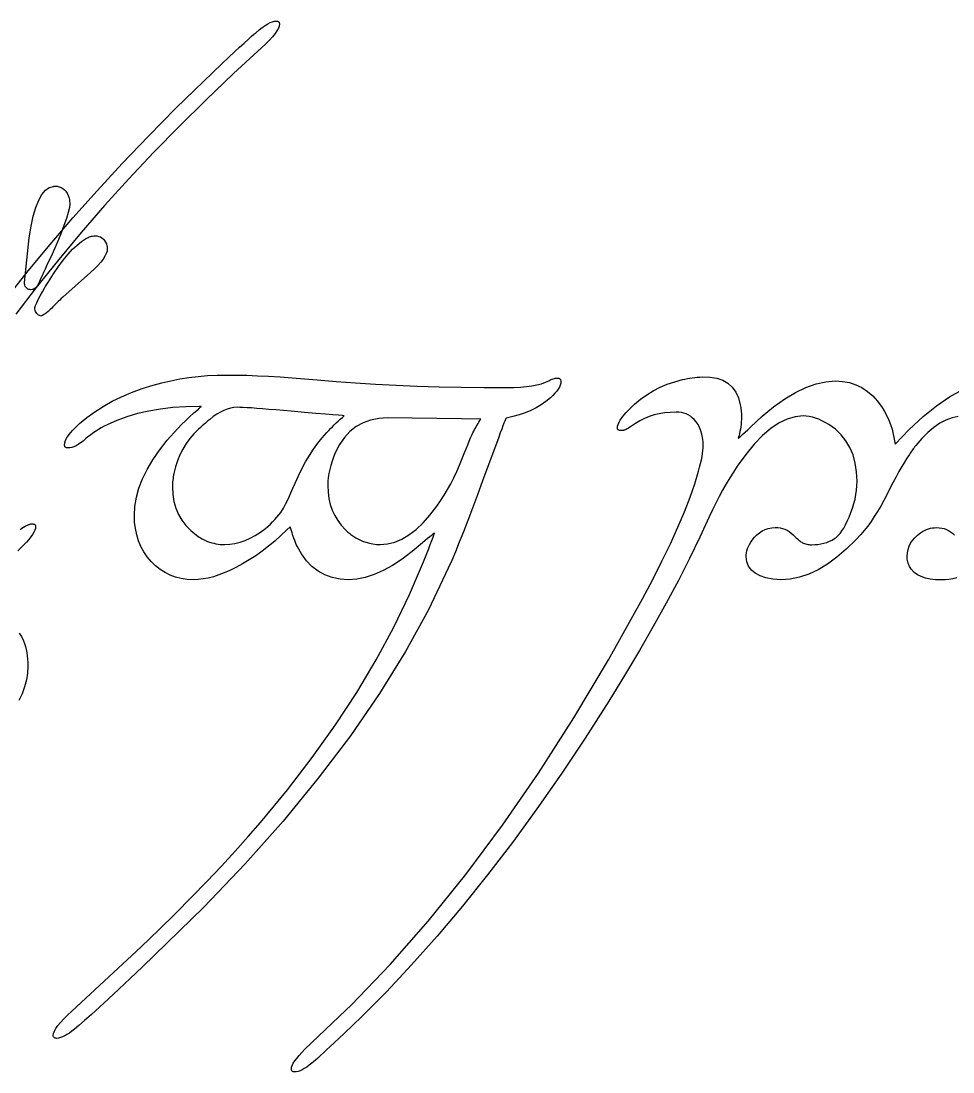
# Model space of a CAD drawing. Extents: x -35 to 35, y -2.4 to 2.4.
# Drawn here: x -30.713 to -26.451, y -2.443 to 2.363 of the extents above; entities that cross this region are included whole.
import ezdxf

# ---------------------------------------------------------------- set-up
doc = ezdxf.new("R2010")
doc.units = 0
doc.layers.add('INSCRIPTION', color=7, linetype='CONTINUOUS')

msp = doc.modelspace()

# ---------------------------------------------------------------- linework, layer by layer
at = {"layer": 'INSCRIPTION'}
for points in [[(-30.7748, 1.1007), (-30.6801, 1.2202), (-30.5803, 1.341), (-30.4754, 1.463), (-30.3654, 1.5863), (-30.2503, 1.7109), (-30.13, 1.8367), (-30.0046, 1.9638), (-29.7934, 2.1689), (-29.7638, 2.1966), (-29.7371, 2.2214), (-29.7134, 2.2434), (-29.6926, 2.2624), (-29.6749, 2.2786), (-29.6601, 2.2918), (-29.6484, 2.3022), (-29.6396, 2.3097), (-29.6241, 2.3222), (-29.6096, 2.333), (-29.5963, 2.3421), (-29.584, 2.3496), (-29.5729, 2.3555), (-29.5629, 2.3596), (-29.5539, 2.3621), (-29.5461, 2.363), (-29.5425, 2.3627), (-29.5395, 2.3621), (-29.5369, 2.361), (-29.5348, 2.3594), (-29.5331, 2.3575), (-29.5319, 2.355), (-29.5312, 2.3522), (-29.531, 2.3489), (-29.5323, 2.3399), (-29.5361, 2.3297), (-29.5425, 2.3182), (-29.5514, 2.3054), (-29.5628, 2.2913), (-29.5768, 2.2759), (-29.5934, 2.2593), (-29.6124, 2.2413), (-29.7415, 2.1223), (-29.8669, 2.0028), (-29.9885, 1.8827), (-30.1064, 1.7619), (-30.2205, 1.6406), (-30.3309, 1.5186), (-30.4376, 1.3961), (-30.5405, 1.273), (-30.6434, 1.1446), (-30.7362, 1.0224)], [(-26.4264, 0.5549), (-26.4547, 0.5486), (-26.4829, 0.538), (-26.5109, 0.5231), (-26.5387, 0.504), (-26.5664, 0.4807), (-26.5938, 0.4531), (-26.621, 0.4213), (-26.6248, 0.4165), (-26.6285, 0.4116), (-26.6322, 0.4067), (-26.6359, 0.4017), (-26.6395, 0.3966), (-26.6431, 0.3915), (-26.6467, 0.3863), (-26.6502, 0.3811), (-26.6613, 0.3643), (-26.6729, 0.3458), (-26.685, 0.3254), (-26.6977, 0.3032), (-26.7109, 0.2791), (-26.7247, 0.2533), (-26.7389, 0.2256), (-26.7538, 0.1961), (-26.7675, 0.1695), (-26.7815, 0.144), (-26.7959, 0.1197), (-26.8106, 0.0965), (-26.8256, 0.0745), (-26.8409, 0.0535), (-26.8565, 0.0337), (-26.8724, 0.0151), (-26.8955, -0.0101), (-26.9387, -0.0527), (-26.9818, -0.0897), (-27.0248, -0.121), (-27.0677, -0.1466), (-27.1105, -0.1665), (-27.1533, -0.1807), (-27.1959, -0.1892), (-27.2384, -0.1921), (-27.2746, -0.1891), (-27.306, -0.1832), (-27.3329, -0.1744), (-27.3551, -0.1626), (-27.3726, -0.148), (-27.3855, -0.1304), (-27.3937, -0.1099), (-27.3973, -0.0865), (-27.3969, -0.0776), (-27.3955, -0.0686), (-27.3933, -0.0594), (-27.3903, -0.05), (-27.3863, -0.0405), (-27.3815, -0.0309), (-27.3757, -0.021), (-27.3691, -0.0111), (-27.3591, 0.0019), (-27.3482, 0.0133), (-27.3364, 0.0229), (-27.3236, 0.0309), (-27.31, 0.0373), (-27.2954, 0.0419), (-27.2799, 0.0449), (-27.2636, 0.0463), (-27.2519, 0.046), (-27.2407, 0.0446), (-27.2298, 0.0421), (-27.2193, 0.0385), (-27.2092, 0.0338), (-27.1995, 0.028), (-27.1901, 0.0211), (-27.1811, 0.0131), (-27.1741, 0.0061), (-27.1675, -0.0001), (-27.1615, -0.0057), (-27.156, -0.0106), (-27.1509, -0.0147), (-27.1464, -0.0182), (-27.1424, -0.021), (-27.1389, -0.0231), (-27.1343, -0.0252), (-27.1295, -0.0271), (-27.1246, -0.0286), (-27.1195, -0.0299), (-27.1143, -0.0309), (-27.1089, -0.0316), (-27.1034, -0.032), (-27.0976, -0.0322), (-27.0828, -0.0317), (-27.0684, -0.0304), (-27.0545, -0.0282), (-27.0411, -0.0251), (-27.0281, -0.0212), (-27.0156, -0.0163), (-27.0036, -0.0106), (-26.9921, -0.004), (-26.9838, 0.0021), (-26.9755, 0.0101), (-26.9672, 0.0197), (-26.9589, 0.0312), (-26.9506, 0.0444), (-26.9423, 0.0593), (-26.934, 0.076), (-26.9257, 0.0945), (-26.9172, 0.1151), (-26.9099, 0.1357), (-26.9036, 0.1562), (-26.8986, 0.1767), (-26.8946, 0.1972), (-26.8918, 0.2176), (-26.8901, 0.238), (-26.8895, 0.2584), (-26.8915, 0.3014), (-26.8976, 0.3414), (-26.9077, 0.3783), (-26.9219, 0.4123), (-26.9402, 0.4432), (-26.9625, 0.4711), (-26.9888, 0.496), (-27.0192, 0.5178), (-27.0347, 0.527), (-27.0499, 0.535), (-27.0648, 0.5417), (-27.0796, 0.5473), (-27.094, 0.5515), (-27.1082, 0.5546), (-27.1222, 0.5564), (-27.1359, 0.5571), (-27.1722, 0.5535), (-27.209, 0.5427), (-27.2462, 0.5247), (-27.2837, 0.4995), (-27.3216, 0.4671), (-27.3598, 0.4275), (-27.3985, 0.3808), (-27.4375, 0.3268), (-27.4549, 0.3005), (-27.4719, 0.2735), (-27.4885, 0.2457), (-27.5046, 0.2172), (-27.5204, 0.1879), (-27.5357, 0.1579), (-27.5507, 0.1271), (-27.5652, 0.0955), (-27.6082, 0.0021), (-27.6554, -0.0948), (-27.7067, -0.195), (-27.762, -0.2986), (-27.8215, -0.4057), (-27.8852, -0.5161), (-27.9529, -0.6299), (-28.0247, -0.7471), (-28.133, -0.9171), (-28.2426, -1.0816), (-28.3534, -1.2406), (-28.4657, -1.3941), (-28.5792, -1.5422), (-28.694, -1.6849), (-28.8102, -1.822), (-28.9277, -1.9537), (-29.0222, -2.0553), (-29.0416, -2.0762), (-29.0648, -2.1002), (-29.0915, -2.1273), (-29.122, -2.1576), (-29.1561, -2.1909), (-29.194, -2.2274), (-29.2355, -2.267), (-29.2806, -2.3097), (-29.2987, -2.3267), (-29.3153, -2.3423), (-29.3304, -2.3563), (-29.344, -2.3687), (-29.356, -2.3797), (-29.3666, -2.389), (-29.3756, -2.3969), (-29.3832, -2.4032), (-29.3952, -2.4126), (-29.4066, -2.4208), (-29.4173, -2.4277), (-29.4274, -2.4333), (-29.4369, -2.4377), (-29.4458, -2.4409), (-29.454, -2.4428), (-29.4616, -2.4434), (-29.4652, -2.4432), (-29.4682, -2.4425), (-29.4708, -2.4414), (-29.4729, -2.4399), (-29.4746, -2.4379), (-29.4758, -2.4355), (-29.4765, -2.4326), (-29.4767, -2.4293), (-29.4757, -2.4218), (-29.4728, -2.4132), (-29.4679, -2.4035), (-29.4611, -2.3929), (-29.4523, -2.3812), (-29.4416, -2.3684), (-29.429, -2.3547), (-29.4144, -2.3398), (-29.2273, -2.1609), (-29.2032, -2.1377), (-29.0253, -1.9521), (-28.8507, -1.7531), (-28.6793, -1.5408), (-28.5112, -1.3152), (-28.3462, -1.0763), (-28.1845, -0.824), (-28.0261, -0.5584), (-27.8709, -0.2795), (-27.8242, -0.1912), (-27.7817, -0.1073), (-27.7434, -0.0277), (-27.7093, 0.0475), (-27.6793, 0.1184), (-27.6535, 0.1848), (-27.6319, 0.2469), (-27.6145, 0.3047), (-27.6095, 0.3226), (-27.6052, 0.3396), (-27.6016, 0.3556), (-27.5986, 0.3708), (-27.5963, 0.385), (-27.5947, 0.3984), (-27.5937, 0.4108), (-27.5934, 0.4223), (-27.594, 0.4404), (-27.5959, 0.4576), (-27.5992, 0.4739), (-27.6037, 0.4892), (-27.6095, 0.5035), (-27.6166, 0.517), (-27.6249, 0.5294), (-27.6346, 0.541), (-27.6429, 0.5487), (-27.6518, 0.5555), (-27.6613, 0.5612), (-27.6713, 0.5659), (-27.6819, 0.5695), (-27.693, 0.5721), (-27.7048, 0.5736), (-27.717, 0.5741), (-27.7439, 0.5733), (-27.7697, 0.5709), (-27.7944, 0.5669), (-27.8181, 0.5613), (-27.8407, 0.5541), (-27.8622, 0.5453), (-27.8827, 0.5349), (-27.9021, 0.5229), (-27.9117, 0.5162), (-27.9204, 0.5104), (-27.9281, 0.5053), (-27.935, 0.501), (-27.9409, 0.4975), (-27.946, 0.4948), (-27.9501, 0.4928), (-27.9533, 0.4917), (-27.9554, 0.4912), (-27.9574, 0.4908), (-27.9594, 0.4905), (-27.9614, 0.4902), (-27.9634, 0.49), (-27.9654, 0.4898), (-27.9674, 0.4897), (-27.9694, 0.4897), (-27.9732, 0.4899), (-27.9765, 0.4905), (-27.9792, 0.4915), (-27.9815, 0.493), (-27.9833, 0.4948), (-27.9845, 0.497), (-27.9853, 0.4997), (-27.9855, 0.5028), (-27.9855, 0.5028), (-27.9847, 0.5102), (-27.9822, 0.5185), (-27.978, 0.5277), (-27.9722, 0.5377), (-27.9647, 0.5486), (-27.9555, 0.5603), (-27.9447, 0.5728), (-27.9322, 0.5862), (-27.9066, 0.611), (-27.8796, 0.6336), (-27.8512, 0.654), (-27.8214, 0.6722), (-27.7901, 0.6882), (-27.7575, 0.702), (-27.7234, 0.7136), (-27.6879, 0.723), (-27.6768, 0.7254), (-27.6656, 0.7275), (-27.6544, 0.7294), (-27.6431, 0.731), (-27.6318, 0.7324), (-27.6204, 0.7335), (-27.6089, 0.7344), (-27.5974, 0.735), (-27.5626, 0.7344), (-27.5315, 0.7294), (-27.5041, 0.72), (-27.4805, 0.7064), (-27.4606, 0.6884), (-27.4445, 0.666), (-27.4321, 0.6394), (-27.4234, 0.6083), (-27.4223, 0.602), (-27.4212, 0.5955), (-27.4204, 0.5889), (-27.4197, 0.5822), (-27.4191, 0.5753), (-27.4187, 0.5684), (-27.4185, 0.5613), (-27.4184, 0.554), (-27.4186, 0.5423), (-27.4192, 0.5307), (-27.4201, 0.5192), (-27.4214, 0.5078), (-27.4231, 0.4965), (-27.4252, 0.4854), (-27.4276, 0.4744), (-27.4305, 0.4635), (-27.431, 0.4623), (-27.4314, 0.4612), (-27.4318, 0.4601), (-27.4322, 0.459), (-27.4326, 0.458), (-27.4329, 0.4571), (-27.4332, 0.4563), (-27.4335, 0.4555), (-27.4335, 0.4545), (-27.432, 0.4553), (-27.4288, 0.4577), (-27.4242, 0.4617), (-27.4179, 0.4673), (-27.4101, 0.4745), (-27.4007, 0.4833), (-27.3897, 0.4938), (-27.3772, 0.5058), (-27.3234, 0.5553), (-27.2711, 0.5982), (-27.2203, 0.6344), (-27.1711, 0.6641), (-27.1233, 0.6872), (-27.077, 0.7037), (-27.0323, 0.7136), (-26.9891, 0.7169), (-26.956, 0.715), (-26.9248, 0.7093), (-26.8953, 0.6998), (-26.8676, 0.6865), (-26.8418, 0.6694), (-26.8177, 0.6485), (-26.7954, 0.6238), (-26.7749, 0.5953), (-26.7636, 0.5768), (-26.7534, 0.5576), (-26.7444, 0.5377), (-26.7364, 0.5171), (-26.7296, 0.4957), (-26.7238, 0.4737), (-26.7191, 0.4509), (-26.7156, 0.4273), (-26.6506, 0.4952), (-26.5875, 0.554), (-26.5263, 0.6038), (-26.4669, 0.6445), (-26.4094, 0.6762)], [(-30.7176, 0.0369), (-30.7087, 0.0429), (-30.7009, 0.048), (-30.6942, 0.0522), (-30.6885, 0.0555), (-30.6839, 0.0579), (-30.6803, 0.0593), (-30.6778, 0.0603), (-30.6754, 0.0611), (-30.673, 0.0618), (-30.6708, 0.0623), (-30.6685, 0.0628), (-30.6664, 0.0631), (-30.6642, 0.0633), (-30.6622, 0.0633), (-30.6584, 0.0631), (-30.6552, 0.0625), (-30.6524, 0.0614), (-30.6501, 0.0598), (-30.6484, 0.0578), (-30.6471, 0.0554), (-30.6464, 0.0526), (-30.6461, 0.0493), (-30.647, 0.0422), (-30.6496, 0.0343), (-30.6539, 0.0253), (-30.6599, 0.0153), (-30.6677, 0.0044), (-30.6772, -0.0075), (-30.6885, -0.0203), (-30.7014, -0.0342), (-30.7277, -0.0595)], [(-26.4333, -0.1838), (-26.4513, -0.1878), (-26.469, -0.1907), (-26.4864, -0.1925), (-26.5034, -0.1931), (-26.5305, -0.1921), (-26.5551, -0.1892), (-26.5772, -0.1844), (-26.5967, -0.1777), (-26.6136, -0.1691), (-26.628, -0.1586), (-26.6399, -0.1461), (-26.6492, -0.1317), (-26.6518, -0.1266), (-26.654, -0.1213), (-26.6559, -0.1158), (-26.6575, -0.1101), (-26.6587, -0.1042), (-26.6596, -0.0982), (-26.6601, -0.0919), (-26.6603, -0.0855), (-26.6593, -0.0693), (-26.6564, -0.0539), (-26.6516, -0.0392), (-26.6449, -0.0254), (-26.6363, -0.0123), (-26.6257, -0.0001), (-26.6133, 0.0114), (-26.5989, 0.0221), (-26.5898, 0.0278), (-26.5808, 0.0327), (-26.5716, 0.0368), (-26.5625, 0.0402), (-26.5533, 0.0429), (-26.5441, 0.0447), (-26.5348, 0.0459), (-26.5255, 0.0463), (-26.5137, 0.0457), (-26.5023, 0.0441), (-26.4914, 0.0414), (-26.481, 0.0377), (-26.4711, 0.0329), (-26.4616, 0.027), (-26.4526, 0.0201), (-26.4441, 0.0121)], [(-30.7217, -0.436), (-30.7115, -0.4525), (-30.7024, -0.4716), (-30.6975, -0.4844), (-30.6932, -0.4977), (-30.6896, -0.5114), (-30.6866, -0.5256), (-30.6843, -0.5403), (-30.6826, -0.5555), (-30.6816, -0.5711), (-30.6813, -0.5872), (-30.683, -0.6189), (-30.688, -0.6505), (-30.6964, -0.6821), (-30.7082, -0.7137), (-30.7233, -0.7452)]]:
    msp.add_lwpolyline(points, dxfattribs=at)
for points in [[(-30.6682, 1.1342), (-30.6731, 1.1345), (-30.6775, 1.1355), (-30.6815, 1.1371), (-30.6851, 1.1392), (-30.6883, 1.1421), (-30.691, 1.1455), (-30.6934, 1.1496), (-30.6954, 1.1543), (-30.6959, 1.1559), (-30.6963, 1.1574), (-30.6966, 1.159), (-30.6969, 1.1606), (-30.6971, 1.1623), (-30.6973, 1.1639), (-30.6974, 1.1657), (-30.6974, 1.1674), (-30.6753, 1.3715), (-30.6667, 1.4247), (-30.6567, 1.4711), (-30.6451, 1.5107), (-30.632, 1.5435), (-30.6175, 1.5695), (-30.6014, 1.5887), (-30.5838, 1.6012), (-30.5647, 1.6068), (-30.5639, 1.6071), (-30.5631, 1.6073), (-30.5623, 1.6074), (-30.5614, 1.6076), (-30.5605, 1.6077), (-30.5596, 1.6078), (-30.5586, 1.6078), (-30.5576, 1.6078), (-30.5474, 1.6072), (-30.538, 1.6052), (-30.5294, 1.6019), (-30.5214, 1.5973), (-30.5143, 1.5913), (-30.5079, 1.5841), (-30.5022, 1.5755), (-30.4973, 1.5656), (-30.4956, 1.5612), (-30.4942, 1.5567), (-30.493, 1.5521), (-30.492, 1.5472), (-30.4913, 1.5423), (-30.4907, 1.5371), (-30.4904, 1.5318), (-30.4903, 1.5264), (-30.4919, 1.5096), (-30.4969, 1.4875), (-30.5051, 1.4601), (-30.5167, 1.4273), (-30.5315, 1.3892), (-30.5496, 1.3458), (-30.5711, 1.297), (-30.5958, 1.2428), (-30.603, 1.2274), (-30.6095, 1.2135), (-30.6154, 1.2009), (-30.6205, 1.1898), (-30.6249, 1.1801), (-30.6286, 1.1717), (-30.6317, 1.1648), (-30.634, 1.1594), (-30.637, 1.1535), (-30.6403, 1.1484), (-30.644, 1.144), (-30.6481, 1.1405), (-30.6526, 1.1378), (-30.6574, 1.1358), (-30.6626, 1.1346), (-30.6682, 1.1342)], [(-30.6501, 1.0447), (-30.6492, 1.0524), (-30.6462, 1.0624), (-30.6414, 1.0747), (-30.6346, 1.0892), (-30.6258, 1.1061), (-30.6151, 1.1252), (-30.6024, 1.1467), (-30.5878, 1.1704), (-30.5645, 1.2069), (-30.5417, 1.2401), (-30.5196, 1.2698), (-30.4981, 1.2961), (-30.4771, 1.319), (-30.4568, 1.3386), (-30.437, 1.3547), (-30.4179, 1.3675), (-30.4121, 1.3706), (-30.4066, 1.3732), (-30.4011, 1.3755), (-30.3957, 1.3773), (-30.3905, 1.3787), (-30.3854, 1.3798), (-30.3805, 1.3804), (-30.3756, 1.3806), (-30.3662, 1.38), (-30.3576, 1.3782), (-30.3498, 1.3753), (-30.3427, 1.3713), (-30.3364, 1.366), (-30.3309, 1.3596), (-30.3263, 1.3521), (-30.3223, 1.3434), (-30.3214, 1.3406), (-30.3206, 1.3378), (-30.3199, 1.3349), (-30.3193, 1.3321), (-30.3189, 1.3292), (-30.3186, 1.3262), (-30.3184, 1.3232), (-30.3183, 1.3202), (-30.3195, 1.3102), (-30.3231, 1.2992), (-30.3291, 1.2872), (-30.3374, 1.2742), (-30.3482, 1.2603), (-30.3613, 1.2454), (-30.3768, 1.2295), (-30.3947, 1.2127), (-30.5224, 1.1), (-30.5294, 1.0935), (-30.5361, 1.0871), (-30.5427, 1.0807), (-30.5491, 1.0744), (-30.5553, 1.0681), (-30.5613, 1.062), (-30.5671, 1.0558), (-30.5727, 1.0498), (-30.5812, 1.0419), (-30.5891, 1.0351), (-30.5963, 1.0291), (-30.6029, 1.0241), (-30.6088, 1.0201), (-30.6142, 1.017), (-30.6189, 1.0148), (-30.623, 1.0136), (-30.6285, 1.0158), (-30.6334, 1.0185), (-30.6376, 1.0217), (-30.6413, 1.0254), (-30.6444, 1.0295), (-30.6469, 1.0341), (-30.6488, 1.0392), (-30.6501, 1.0447)], [(-30.5144, 0.4253), (-30.5133, 0.4343), (-30.5101, 0.4442), (-30.5046, 0.4549), (-30.497, 0.4666), (-30.4873, 0.4791), (-30.4754, 0.4925), (-30.4613, 0.5067), (-30.445, 0.5219), (-30.4116, 0.5499), (-30.3758, 0.5762), (-30.3375, 0.6008), (-30.2967, 0.6237), (-30.2535, 0.6448), (-30.2078, 0.6642), (-30.1597, 0.6819), (-30.1092, 0.6978), (-30.0689, 0.7087), (-30.0282, 0.7181), (-29.9869, 0.726), (-29.945, 0.7325), (-29.9026, 0.7376), (-29.8597, 0.7412), (-29.8163, 0.7434), (-29.7723, 0.7441), (-29.7276, 0.7437), (-29.6808, 0.7427), (-29.6321, 0.741), (-29.5813, 0.7386), (-29.5285, 0.7354), (-29.4737, 0.7316), (-29.4169, 0.7271), (-29.358, 0.722), (-29.2718, 0.7144), (-29.1829, 0.7077), (-29.0914, 0.7019), (-28.9973, 0.6971), (-28.9006, 0.6931), (-28.8013, 0.6901), (-28.6994, 0.688), (-28.5949, 0.6868), (-28.5823, 0.6868), (-28.5696, 0.6868), (-28.5569, 0.6868), (-28.5441, 0.6868), (-28.5312, 0.6868), (-28.5183, 0.6868), (-28.5053, 0.6868), (-28.4923, 0.6868), (-28.4596, 0.6873), (-28.4293, 0.6887), (-28.4015, 0.6912), (-28.3762, 0.6946), (-28.3533, 0.6989), (-28.3328, 0.7043), (-28.3148, 0.7106), (-28.2992, 0.7179), (-28.2938, 0.7208), (-28.2886, 0.7232), (-28.2835, 0.7253), (-28.2786, 0.727), (-28.2739, 0.7283), (-28.2695, 0.7293), (-28.2651, 0.7298), (-28.261, 0.73), (-28.257, 0.7298), (-28.2536, 0.7291), (-28.2506, 0.7279), (-28.2482, 0.7262), (-28.2463, 0.7241), (-28.245, 0.7215), (-28.2442, 0.7185), (-28.2439, 0.7149), (-28.2447, 0.7067), (-28.247, 0.6981), (-28.2507, 0.6892), (-28.256, 0.68), (-28.2628, 0.6704), (-28.2711, 0.6604), (-28.2809, 0.6501), (-28.2922, 0.6395), (-28.3121, 0.6231), (-28.3335, 0.6081), (-28.3564, 0.5944), (-28.3809, 0.5822), (-28.407, 0.5713), (-28.4345, 0.5618), (-28.4637, 0.5537), (-28.4943, 0.547), (-28.4955, 0.545), (-28.4976, 0.5404), (-28.5005, 0.5333), (-28.5044, 0.5236), (-28.5091, 0.5114), (-28.5147, 0.4967), (-28.5211, 0.4794), (-28.5285, 0.4595), (-28.6019, 0.2604), (-28.6257, 0.1959), (-28.6483, 0.1356), (-28.6697, 0.0794), (-28.6899, 0.0274), (-28.7089, -0.0204), (-28.7267, -0.064), (-28.7433, -0.1035), (-28.7588, -0.1388), (-28.8499, -0.3291), (-28.955, -0.5204), (-29.0739, -0.7127), (-29.2067, -0.906), (-29.3534, -1.1003), (-29.514, -1.2956), (-29.6885, -1.4919), (-29.8769, -1.6893), (-30.1574, -1.9628), (-30.2144, -2.0165), (-30.2663, -2.0651), (-30.313, -2.1085), (-30.3545, -2.1468), (-30.3909, -2.1799), (-30.4221, -2.2079), (-30.4482, -2.2307), (-30.4691, -2.2483), (-30.4808, -2.2573), (-30.492, -2.2652), (-30.5028, -2.272), (-30.5131, -2.2777), (-30.5231, -2.2823), (-30.5327, -2.2859), (-30.5418, -2.2883), (-30.5506, -2.2896), (-30.5541, -2.2894), (-30.5572, -2.2887), (-30.5598, -2.2877), (-30.5619, -2.2863), (-30.5636, -2.2845), (-30.5647, -2.2822), (-30.5654, -2.2796), (-30.5657, -2.2765), (-30.5643, -2.267), (-30.5603, -2.2563), (-30.5537, -2.2443), (-30.5443, -2.231), (-30.5323, -2.2164), (-30.5176, -2.2005), (-30.5002, -2.1833), (-30.4802, -2.1649), (-30.1635, -1.8713), (-30.0832, -1.7937), (-30.0064, -1.718), (-29.933, -1.6442), (-29.8631, -1.5721), (-29.7965, -1.5019), (-29.7334, -1.4335), (-29.6737, -1.3669), (-29.6175, -1.3021), (-29.495, -1.1538), (-29.3809, -1.0052), (-29.2751, -0.8565), (-29.1778, -0.7076), (-29.0889, -0.5586), (-29.0083, -0.4094), (-28.9362, -0.2601), (-28.8724, -0.1106), (-28.8604, -0.0802), (-28.85, -0.0537), (-28.8411, -0.0311), (-28.8339, -0.0126), (-28.8283, 0.002), (-28.8243, 0.0127), (-28.8219, 0.0194), (-28.8211, 0.0221), (-28.8226, 0.0214), (-28.8257, 0.0192), (-28.8303, 0.0156), (-28.8364, 0.0106), (-28.8441, 0.0041), (-28.8533, -0.0039), (-28.8641, -0.0133), (-28.8764, -0.0241), (-28.9235, -0.0635), (-28.9692, -0.0976), (-29.0136, -0.1265), (-29.0566, -0.1501), (-29.0983, -0.1684), (-29.1387, -0.1816), (-29.1776, -0.1894), (-29.2153, -0.1921), (-29.2541, -0.1896), (-29.2903, -0.1824), (-29.3238, -0.1704), (-29.3545, -0.1536), (-29.3826, -0.132), (-29.4079, -0.1055), (-29.4306, -0.0743), (-29.4506, -0.0382), (-29.4541, -0.0307), (-29.4578, -0.0221), (-29.4615, -0.0126), (-29.4654, -0.002), (-29.4693, 0.0096), (-29.4734, 0.0221), (-29.4775, 0.0357), (-29.4817, 0.0503), (-29.4968, 0.0362), (-29.5242, 0.0097), (-29.5522, -0.0153), (-29.5807, -0.039), (-29.6097, -0.0613), (-29.6392, -0.0823), (-29.6693, -0.1018), (-29.6999, -0.12), (-29.7311, -0.1368), (-29.7574, -0.1497), (-29.7832, -0.1609), (-29.8083, -0.1705), (-29.8329, -0.1782), (-29.8569, -0.1843), (-29.8802, -0.1886), (-29.903, -0.1912), (-29.9252, -0.1921), (-29.9533, -0.1907), (-29.9802, -0.1868), (-30.006, -0.1803), (-30.0307, -0.1712), (-30.0543, -0.1595), (-30.0767, -0.1451), (-30.098, -0.1282), (-30.1182, -0.1086), (-30.1361, -0.087), (-30.1517, -0.0641), (-30.1648, -0.0398), (-30.1755, -0.0141), (-30.1839, 0.013), (-30.1899, 0.0415), (-30.1934, 0.0713), (-30.1946, 0.1026), (-30.1923, 0.1433), (-30.1853, 0.1847), (-30.1736, 0.2267), (-30.1572, 0.2692), (-30.1361, 0.3124), (-30.1104, 0.3561), (-30.0799, 0.4005), (-30.0448, 0.4454), (-30.0294, 0.4635), (-30.0133, 0.4815), (-29.9965, 0.4995), (-29.979, 0.5173), (-29.9608, 0.5352), (-29.9419, 0.5529), (-29.9223, 0.5706), (-29.902, 0.5882), (-29.8994, 0.5908), (-29.8971, 0.5931), (-29.895, 0.595), (-29.8932, 0.5965), (-29.8917, 0.5977), (-29.8905, 0.5986), (-29.8896, 0.5991), (-29.889, 0.5993), (-29.8891, 0.5995), (-29.8895, 0.5997), (-29.8901, 0.5999), (-29.891, 0.6), (-29.8921, 0.6002), (-29.8935, 0.6002), (-29.8951, 0.6003), (-29.897, 0.6003), (-29.9588, 0.599), (-30.018, 0.5951), (-30.0746, 0.5886), (-30.1285, 0.5794), (-30.1799, 0.5677), (-30.2286, 0.5533), (-30.2748, 0.5364), (-30.3183, 0.5168), (-30.3324, 0.5097), (-30.346, 0.5022), (-30.3592, 0.4944), (-30.3719, 0.4864), (-30.3841, 0.4781), (-30.3958, 0.4695), (-30.4071, 0.4606), (-30.4179, 0.4515), (-30.4294, 0.4418), (-30.4406, 0.4334), (-30.4512, 0.4264), (-30.4614, 0.4206), (-30.471, 0.416), (-30.4803, 0.4128), (-30.489, 0.4109), (-30.4973, 0.4103), (-30.5013, 0.4105), (-30.5048, 0.4112), (-30.5077, 0.4124), (-30.5101, 0.414), (-30.512, 0.4161), (-30.5133, 0.4187), (-30.5141, 0.4218), (-30.5144, 0.4253)], [(-29.2364, 0.5581), (-29.2441, 0.5585), (-29.2608, 0.5597), (-29.2863, 0.5617), (-29.3208, 0.5646), (-29.3643, 0.5683), (-29.4166, 0.5728), (-29.4779, 0.5781), (-29.5481, 0.5842), (-29.5799, 0.587), (-29.6089, 0.5895), (-29.6351, 0.5916), (-29.6584, 0.5933), (-29.679, 0.5946), (-29.6968, 0.5955), (-29.7119, 0.5961), (-29.7241, 0.5963), (-29.7392, 0.5954), (-29.7545, 0.5928), (-29.77, 0.5885), (-29.7856, 0.5824), (-29.8014, 0.5747), (-29.8174, 0.5652), (-29.8335, 0.5539), (-29.8497, 0.541), (-29.8536, 0.5378), (-29.8582, 0.534), (-29.8636, 0.5294), (-29.8696, 0.5241), (-29.8764, 0.5181), (-29.8839, 0.5114), (-29.8921, 0.5039), (-29.901, 0.4957), (-29.9221, 0.4752), (-29.9412, 0.4533), (-29.9583, 0.4301), (-29.9734, 0.4055), (-29.9865, 0.3795), (-29.9976, 0.3522), (-30.0066, 0.3236), (-30.0136, 0.2936), (-30.0153, 0.2858), (-30.0167, 0.2781), (-30.0179, 0.2704), (-30.0189, 0.2627), (-30.0197, 0.255), (-30.0202, 0.2474), (-30.0206, 0.2398), (-30.0207, 0.2323), (-30.019, 0.198), (-30.0138, 0.1657), (-30.0053, 0.1353), (-29.9933, 0.1068), (-29.9779, 0.0803), (-29.959, 0.0556), (-29.9368, 0.0329), (-29.9111, 0.0121), (-29.9046, 0.0074), (-29.8981, 0.0031), (-29.8916, -0.001), (-29.8852, -0.0048), (-29.8788, -0.0083), (-29.8724, -0.0115), (-29.8661, -0.0144), (-29.8598, -0.0171), (-29.8504, -0.0204), (-29.8409, -0.0233), (-29.8313, -0.0257), (-29.8216, -0.0277), (-29.8117, -0.0292), (-29.8017, -0.0303), (-29.7916, -0.031), (-29.7814, -0.0312), (-29.758, -0.03), (-29.7347, -0.0266), (-29.7114, -0.0208), (-29.6881, -0.0128), (-29.6649, -0.0025), (-29.6417, 0.0101), (-29.6185, 0.025), (-29.5954, 0.0422), (-29.5838, 0.0519), (-29.5727, 0.0619), (-29.5622, 0.0722), (-29.5521, 0.0827), (-29.5426, 0.0935), (-29.5335, 0.1046), (-29.525, 0.116), (-29.5169, 0.1277), (-29.5125, 0.1351), (-29.5073, 0.1447), (-29.5013, 0.1566), (-29.4945, 0.1707), (-29.487, 0.187), (-29.4786, 0.2056), (-29.4695, 0.2264), (-29.4596, 0.2494), (-29.4444, 0.2831), (-29.4282, 0.3155), (-29.4113, 0.3466), (-29.3935, 0.3763), (-29.3748, 0.4047), (-29.3553, 0.4317), (-29.335, 0.4573), (-29.3138, 0.4816), (-29.3057, 0.4904), (-29.2973, 0.4991), (-29.2888, 0.5078), (-29.2801, 0.5163), (-29.2712, 0.5248), (-29.2621, 0.5333), (-29.2529, 0.5417), (-29.2434, 0.55), (-29.2415, 0.5517), (-29.2399, 0.5532), (-29.2385, 0.5544), (-29.2374, 0.5555), (-29.2365, 0.5565), (-29.2359, 0.5572), (-29.2355, 0.5577), (-29.2354, 0.5581), (-29.2364, 0.5581)], [(-29.0363, 0.548), (-29.0768, 0.5455), (-29.1142, 0.538), (-29.1487, 0.5255), (-29.1801, 0.508), (-29.2085, 0.4856), (-29.2339, 0.4581), (-29.2562, 0.4256), (-29.2756, 0.3881), (-29.2836, 0.3689), (-29.2906, 0.3497), (-29.2964, 0.3308), (-29.3012, 0.312), (-29.305, 0.2933), (-29.3076, 0.2748), (-29.3093, 0.2565), (-29.3098, 0.2383), (-29.3085, 0.2083), (-29.3048, 0.1797), (-29.2985, 0.1524), (-29.2897, 0.1264), (-29.2784, 0.1019), (-29.2645, 0.0786), (-29.2482, 0.0567), (-29.2293, 0.0362), (-29.2255, 0.0325), (-29.2216, 0.0288), (-29.2176, 0.0253), (-29.2135, 0.0219), (-29.2093, 0.0185), (-29.205, 0.0153), (-29.2006, 0.0121), (-29.1962, 0.009), (-29.1814, -0.0004), (-29.1664, -0.0085), (-29.1511, -0.0155), (-29.1356, -0.0211), (-29.1197, -0.0255), (-29.1036, -0.0287), (-29.0872, -0.0305), (-29.0705, -0.0312), (-29.0372, -0.0284), (-29.0041, -0.0202), (-28.9713, -0.0064), (-28.9387, 0.0128), (-28.9064, 0.0376), (-28.8744, 0.0678), (-28.8426, 0.1036), (-28.811, 0.1448), (-28.7943, 0.1691), (-28.7782, 0.1942), (-28.7627, 0.2201), (-28.748, 0.2469), (-28.7338, 0.2744), (-28.7204, 0.3028), (-28.7076, 0.332), (-28.6954, 0.362), (-28.6862, 0.3853), (-28.6778, 0.4064), (-28.67, 0.4254), (-28.663, 0.4422), (-28.6567, 0.4568), (-28.6511, 0.4693), (-28.6463, 0.4796), (-28.6421, 0.4877), (-28.6385, 0.4947), (-28.6348, 0.5016), (-28.631, 0.5085), (-28.627, 0.5153), (-28.623, 0.5221), (-28.6187, 0.5288), (-28.6144, 0.5354), (-28.6099, 0.542), (-28.6984, 0.543), (-29.0363, 0.548)]]:
    msp.add_lwpolyline(points, close=True, dxfattribs=at)

doc.saveas('drawing.dxf')
